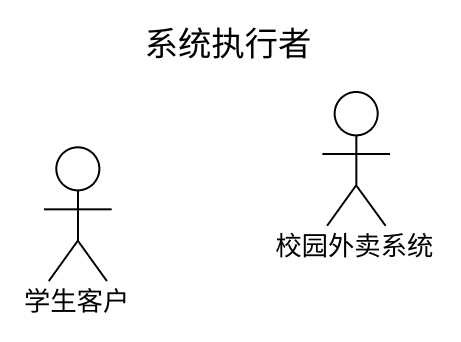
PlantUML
@startuml
title 系统执行者
actor 校园外卖系统
actor 学生客户
@enduml
